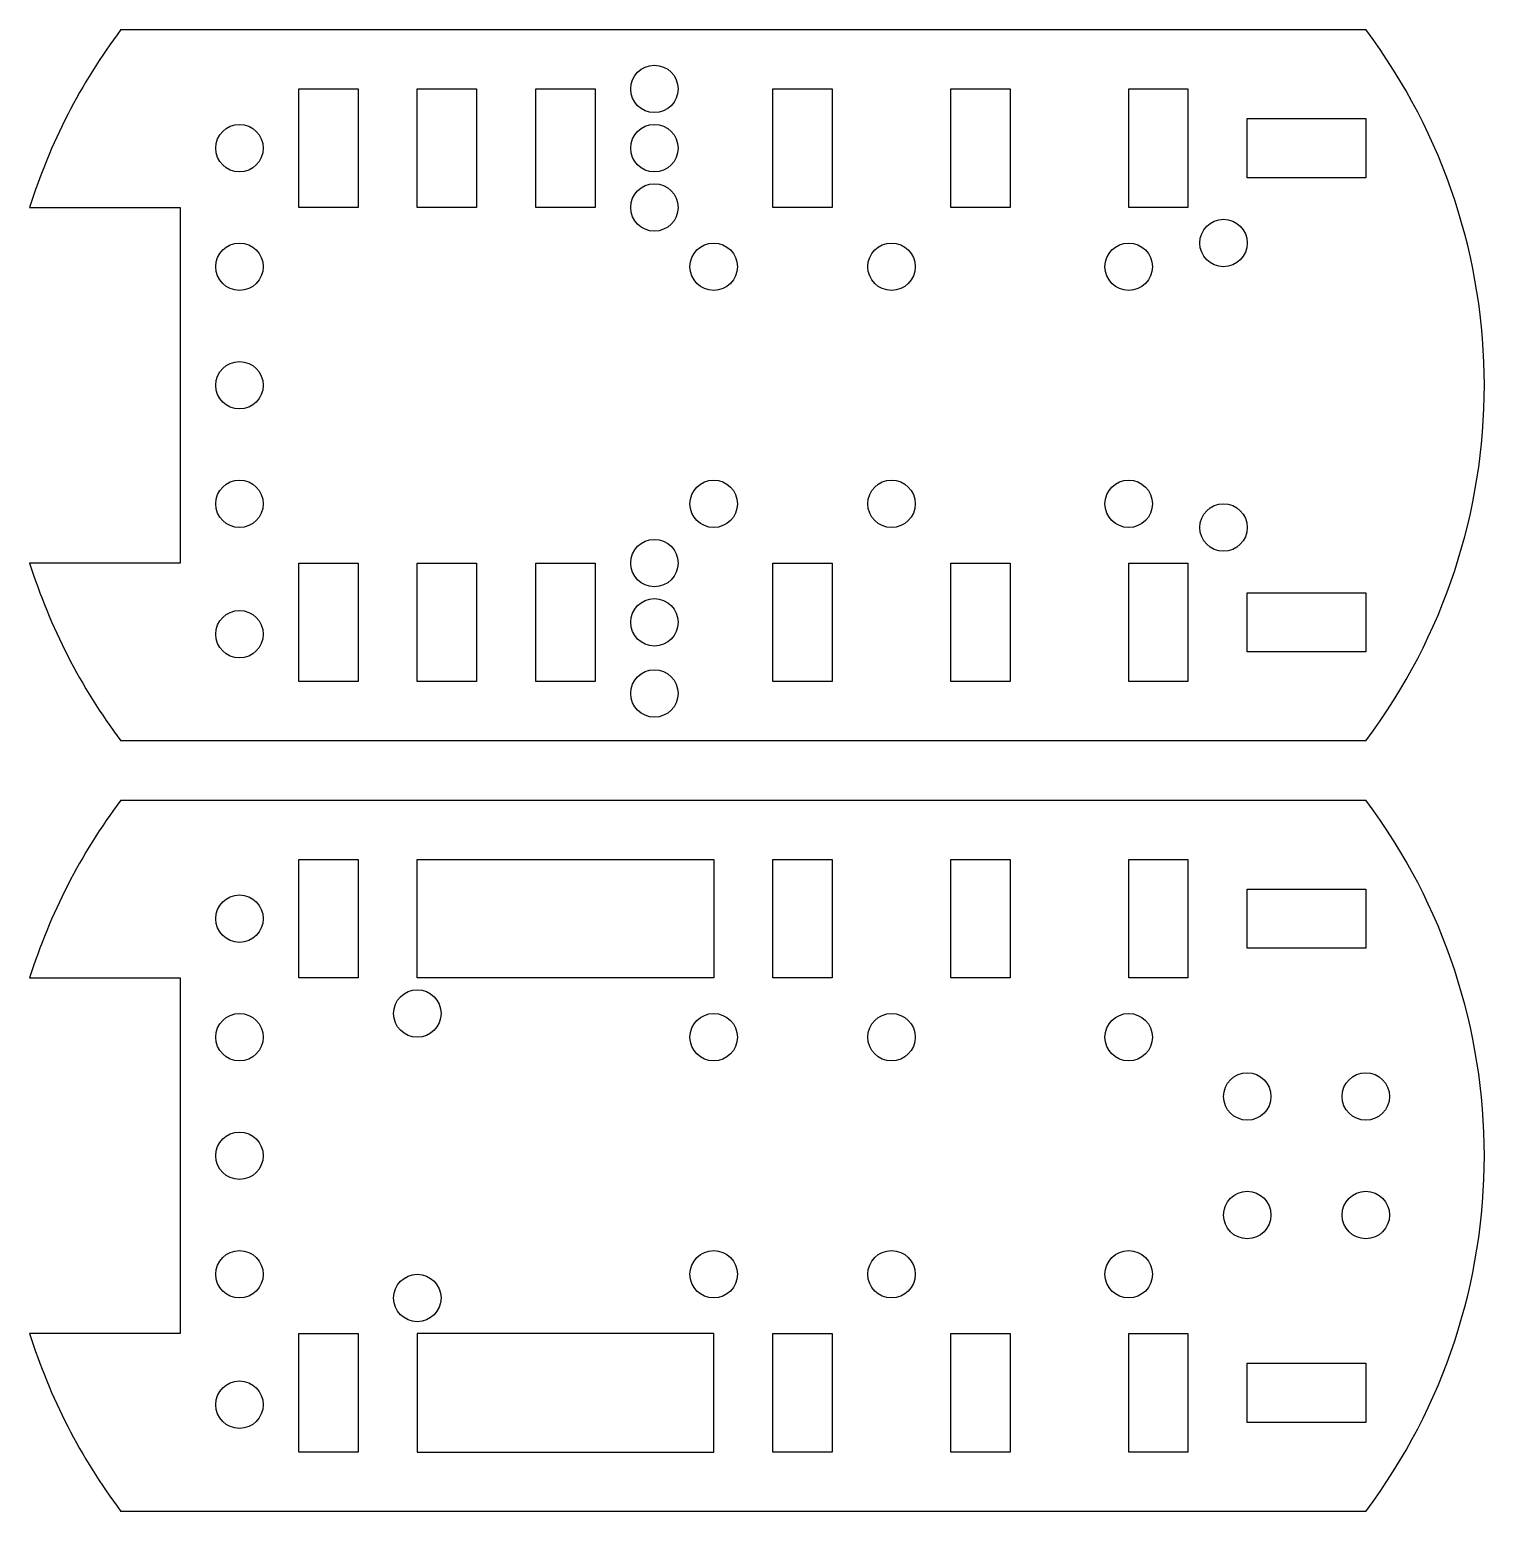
# Model space of a CAD drawing. Header units: millimetres. Extents: x 2523 to 3750, y 700 to 1950.
import ezdxf

# ---------------------------------------------------------------- set-up
doc = ezdxf.new("R2010")
doc.units = ezdxf.units.MM

msp = doc.modelspace()

# ---------------------------------------------------------------- linework, layer by layer
for points in [[(2600, 1950), (3650, 1950)], [(2523, 1800), (2650, 1800), (2650, 1500), (2523, 1500)], [(3650, 1350), (2600, 1350)], [(2600, 1300), (3650, 1300)], [(2523, 1150), (2650, 1150), (2650, 850), (2523, 850)], [(3650, 700), (2600, 700)]]:
    msp.add_lwpolyline(points)
for points in [[(2750, 1900), (2800, 1900), (2800, 1800), (2750, 1800)], [(2850, 1900), (2900, 1900), (2900, 1800), (2850, 1800)], [(2950, 1900), (3000, 1900), (3000, 1800), (2950, 1800)], [(3150, 1900), (3200, 1900), (3200, 1800), (3150, 1800)], [(3300, 1900), (3350, 1900), (3350, 1800), (3300, 1800)], [(3450, 1900), (3500, 1900), (3500, 1800), (3450, 1800)], [(3550, 1875), (3650, 1875), (3650, 1825), (3550, 1825)], [(2750, 1500), (2800, 1500), (2800, 1400), (2750, 1400)], [(2850, 1500), (2900, 1500), (2900, 1400), (2850, 1400)], [(2950, 1500), (3000, 1500), (3000, 1400), (2950, 1400)], [(3150, 1500), (3200, 1500), (3200, 1400), (3150, 1400)], [(3300, 1500), (3350, 1500), (3350, 1400), (3300, 1400)], [(3450, 1500), (3500, 1500), (3500, 1400), (3450, 1400)], [(3550, 1475), (3650, 1475), (3650, 1425), (3550, 1425)], [(2750, 1250), (2800, 1250), (2800, 1150), (2750, 1150)], [(2850, 1250), (3100, 1250), (3100, 1150), (2850, 1150)], [(3150, 1250), (3200, 1250), (3200, 1150), (3150, 1150)], [(3300, 1250), (3350, 1250), (3350, 1150), (3300, 1150)], [(3450, 1250), (3500, 1250), (3500, 1150), (3450, 1150)], [(3550, 1225), (3650, 1225), (3650, 1175), (3550, 1175)], [(2750, 850), (2800, 850), (2800, 750), (2750, 750)], [(2850, 750), (3100, 750), (3100, 850), (2850, 850)], [(3150, 850), (3200, 850), (3200, 750), (3150, 750)], [(3300, 850), (3350, 850), (3350, 750), (3300, 750)], [(3450, 850), (3500, 850), (3500, 750), (3450, 750)], [(3550, 825), (3650, 825), (3650, 775), (3550, 775)]]:
    msp.add_lwpolyline(points, close=True)
for centre in [(3050, 1900), (2700, 1850), (3050, 1850), (3050, 1800), (3530, 1770), (2700, 1750), (3100, 1750), (3250, 1750), (3450, 1750), (2700, 1650), (2700, 1550), (3100, 1550), (3250, 1550), (3450, 1550), (3530, 1530), (3050, 1500), (3050, 1450), (2700, 1440), (3050, 1390), (2700, 1200), (2850, 1120), (2700, 1100), (3100, 1100), (3250, 1100), (3450, 1100), (3550, 1050), (3650, 1050), (2700, 1000), (3550, 950), (3650, 950), (2700, 900), (3100, 900), (3250, 900), (3450, 900), (2850, 880), (2700, 790)]:
    msp.add_circle(centre, 20)
for centre, start, end in [((3000, 1650), 143.1301, 162.5424), ((3250, 1650), 323.1301, 36.8699), ((3000, 1650), 197.4576, 216.8699), ((3000, 1000), 143.1301, 162.5424), ((3250, 1000), 323.1301, 36.8699), ((3000, 1000), 197.4576, 216.8699)]:
    msp.add_arc(centre, 500, start, end)

doc.saveas('drawing.dxf')
